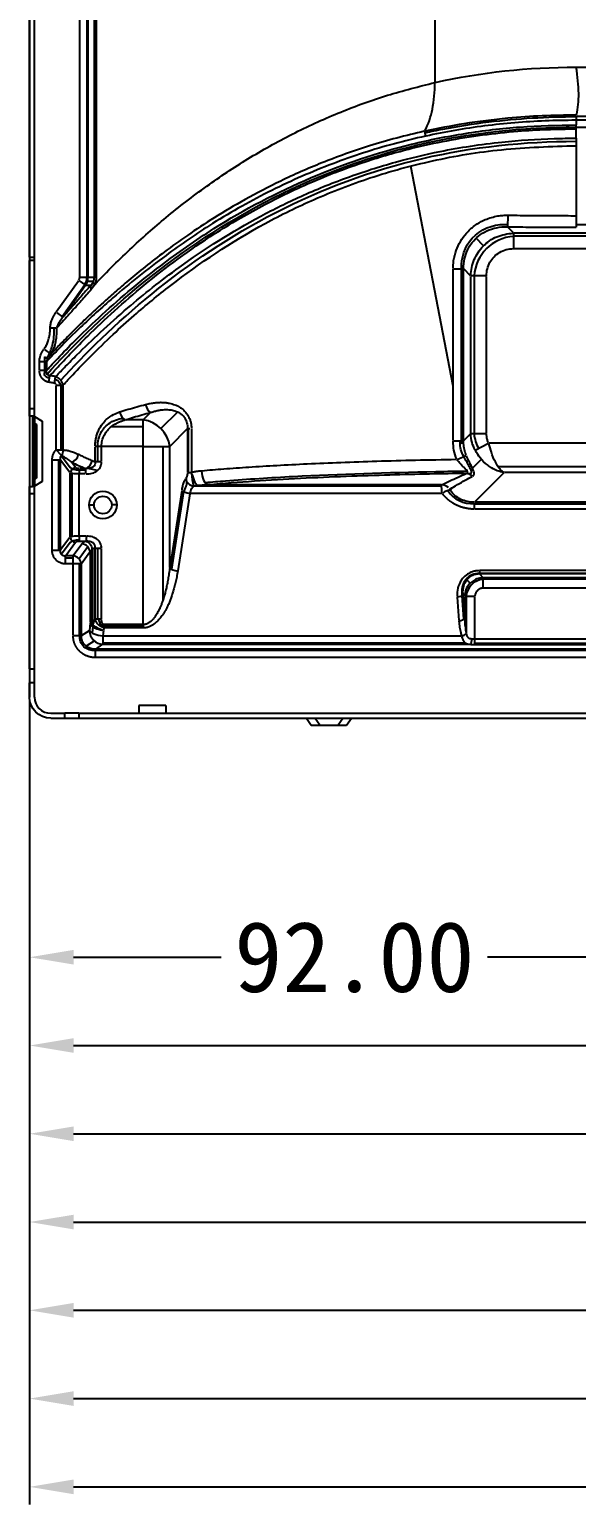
# Model space of a CAD drawing. Header units: millimetres. Extents: x 10037 to 11393, y -913 to 246.
# Drawn here: x 10168 to 10245.5, y -756.8 to -548 of the extents above; entities that cross this region are included whole.
import ezdxf

# ---------------------------------------------------------------- set-up
doc = ezdxf.new("R2010")
doc.units = ezdxf.units.MM
doc.header["$LTSCALE"] = 46.255
doc.layers.get('0').update_dxf_attribs({"linetype": 'CONTINUOUS'})
doc.layers.add('1', color=7, linetype='CONTINUOUS', true_color=0xffffff)
doc.styles.get("Standard").update_dxf_attribs({"font": 'simfang.ttf'})

msp = doc.modelspace()

# ---------------------------------------------------------------- linework, layer by layer
at = {"color": 2}
msp.add_line((10168.02, 52.6), (10168.02, -642.5), dxfattribs=at)
at = {"color": 7}
for p, q in [((10168.02, -643), (10168.02, -756.84)), ((10168.02, -643), (10168.02, -744.34)), ((10168.02, -643), (10168.02, -731.84)), ((10168.02, -643), (10168.02, -719.34)), ((10168.02, -643), (10168.02, -706.84)), ((10168.02, -643), (10168.02, -694.34)), ((10168.02, -643), (10168.02, -681.84)), ((10174.27, -679.34), (10195.17, -679.34)), ((10253.76, -679.34), (10232.87, -679.34)), ((10174.27, -691.84), (10264.57, -691.84)), ((10174.27, -704.34), (10367.96, -704.34)), ((10174.27, -716.84), (10460.69, -716.84)), ((10174.27, -729.34), (10536.1, -729.34)), ((10174.27, -741.84), (10639.01, -741.84)), ((10174.27, -754.34), (10708.37, -754.34))]:
    msp.add_line(p, q, dxfattribs=at)
for points in [[(10174.27, -678.3), (10174.27, -680.38), (10168.02, -679.34)], [(10174.27, -690.8), (10174.27, -692.88), (10168.02, -691.84)], [(10174.27, -703.3), (10174.27, -705.38), (10168.02, -704.34)], [(10174.27, -715.8), (10174.27, -717.88), (10168.02, -716.84)], [(10174.27, -728.3), (10174.27, -730.38), (10168.02, -729.34)], [(10174.27, -740.8), (10174.27, -742.88), (10168.02, -741.84)], [(10174.27, -753.3), (10174.27, -755.38), (10168.02, -754.34)]]:
    msp.add_solid(points, dxfattribs=at)
at = {"layer": '1', "color": 7, "linetype": 'Continuous'}
for p, q in [((10175.13, -583.04), (10175.13, 41.93)), ((10176.13, 41.93), (10176.13, -583.04)), ((10176.31, -583.04), (10176.31, 41.93)), ((10177.17, 40.7), (10177.17, -583.04)), ((10177.23, 40.7), (10177.23, -583.04)), ((10168.02, -580.2), (10168.02, -533.7)), ((10168.72, -580.2), (10168.72, -533.7)), ((10245.42, -553.3), (10618.42, -553.3)), ((10245.42, -562.04), (10245.42, -561.47)), ((10245.42, -561.8), (10625.42, -561.8)), ((10625.18, -560.3), (10245.45, -560.3)), ((10245.42, -563.36), (10245.42, -562.09)), ((10245.42, -563.36), (10245.42, -564.42)), ((10245.42, -564.42), (10245.42, -574.33)), ((10228, -598.49), (10222.01, -567.3)), ((10245.42, -574.33), (10245.42, -575.97)), ((10236.55, -576.75), (10235.75, -575.94)), ((10303.73, -575.63), (10245.42, -575.63)), ((10232.31, -578.6), (10231.25, -577.53)), ((10236.58, -579), (10236.58, -576.78)), ((10302.48, -577.24), (10236.58, -577.24)), ((10236.63, -576.78), (10302.53, -576.78)), ((10168.02, -580.2), (10168.72, -580.2)), ((10168.02, -580.2), (10168.02, -580.7)), ((10168.72, -580.7), (10168.72, -580.2)), ((10236.63, -579), (10302.33, -579)), ((10168.02, -601.7), (10168.02, -580.7)), ((10168.67, -580.7), (10168.07, -580.7)), ((10168.72, -601.7), (10168.72, -580.7)), ((10228, -606.17), (10228, -581.9)), ((10228.06, -581.85), (10229.48, -581.85)), ((10229.17, -606.65), (10229.17, -581.85)), ((10229.48, -606.17), (10229.48, -581.9)), ((10230.46, -582.83), (10229.51, -581.88)), ((10171.81, -587.96), (10174.95, -583.54)), ((10172.63, -588.6), (10175.83, -584.1)), ((10172.78, -588.64), (10175.92, -584.23)), ((10174.98, -583.5), (10175.95, -584.19)), ((10175.13, -583.04), (10176.31, -583.04)), ((10175.95, -584.19), (10176.64, -584.19)), ((10177.03, -583.67), (10176.21, -583.67)), ((10176.36, -583.04), (10177.12, -583.04)), ((10177.17, -583.04), (10177.47, -583.04)), ((10232.72, -582.87), (10230.5, -582.87)), ((10230.5, -605.15), (10230.5, -582.92)), ((10230.96, -582.87), (10230.96, -605.2)), ((10232.72, -605.15), (10232.72, -582.92)), ((10171.84, -588.04), (10172.75, -588.68)), ((10171, -590.2), (10171.78, -590.22)), ((10169.43, -596.17), (10169.43, -595.02)), ((10169.48, -594.97), (10170.43, -594.97)), ((10170.12, -593.28), (10171.02, -593.96)), ((10170.12, -594.33), (10170.45, -594.52)), ((10170.12, -594.33), (10170.12, -596.58)), ((10169.48, -596.22), (10170.43, -596.22)), ((10170.77, -597.92), (10170.92, -597.07)), ((10171.58, -598.01), (10171.72, -597.22)), ((10171.78, -598.31), (10172.79, -598.31)), ((10171.78, -607.51), (10171.78, -598.36)), ((10172.44, -598.36), (10172.44, -607.51)), ((10172.79, -607.51), (10172.79, -598.36)), ((10168.72, -601.7), (10168.02, -601.7)), ((10168.02, -602.7), (10168.02, -601.7)), ((10168.42, -602.7), (10168.02, -602.7)), ((10168.02, -602.7), (10168.02, -612.7)), ((10168.72, -602.7), (10168.42, -602.7)), ((10168.42, -602.7), (10168.42, -612.7)), ((10168.72, -602.7), (10168.72, -601.7)), ((10168.72, -602.7), (10168.72, -612.7)), ((10168.72, -602.78), (10169.82, -603.42)), ((10169.82, -603.42), (10169.82, -611.99)), ((10184.12, -603.24), (10181.66, -603.24)), ((10185.14, -602.22), (10184.12, -603.24)), ((10184.12, -607), (10184.12, -603.24)), ((10189, -602.12), (10186.63, -604.49)), ((10168.72, -603.71), (10169.02, -603.88)), ((10168.72, -604.14), (10168.97, -604.29)), ((10169.02, -603.88), (10169.02, -611.52)), ((10179.6, -604.2), (10184.12, -604.2)), ((10190.35, -604.53), (10187.88, -607)), ((10190.39, -604.54), (10190.39, -610.64)), ((10190.42, -604.49), (10190.71, -604.49)), ((10190.54, -610.64), (10190.54, -604.49)), ((10190.94, -604.54), (10190.94, -610.64)), ((10230.46, -605.24), (10229.51, -606.19)), ((10232.72, -605.2), (10230.5, -605.2)), ((10171.78, -607.51), (10172.79, -607.51)), ((10172.56, -608.27), (10171.78, -607.51)), ((10178.21, -607), (10177.32, -607)), ((10177.32, -609.16), (10177.32, -607.05)), ((10177.68, -609.21), (10177.68, -607.05)), ((10178.21, -609.16), (10178.21, -607.05)), ((10184.12, -607), (10178.26, -607)), ((10184.12, -632.24), (10184.12, -607)), ((10184.12, -607), (10187.88, -607)), ((10186.92, -607), (10186.92, -628.69)), ((10187.88, -624.13), (10187.88, -607)), ((10228.06, -606.22), (10229.48, -606.22)), ((10228.96, -606.34), (10229.17, -606.65)), ((10232.99, -606.59), (10231.13, -607.56)), ((10302.33, -606.56), (10233.1, -606.56)), ((10171.23, -608.89), (10172.39, -608.89)), ((10171.23, -621.66), (10171.23, -608.94)), ((10172.16, -621.71), (10172.16, -608.89)), ((10172.39, -621.66), (10172.39, -608.94)), ((10173.74, -610.72), (10172.42, -608.93)), ((10172.56, -608.35), (10173.78, -610)), ((10174.52, -609.97), (10174.01, -609.29)), ((10232, -608.82), (10230.73, -610.09)), ((10234.37, -609.86), (10302.67, -609.86)), ((10168.97, -611.12), (10168.72, -611.26)), ((10168.72, -611.7), (10169.02, -611.52)), ((10169.82, -611.99), (10168.72, -612.62)), ((10173.77, -619.79), (10173.77, -610.81)), ((10174.03, -610.83), (10174.03, -619.77)), ((10175.03, -610.21), (10175.03, -610.9)), ((10175.03, -610.34), (10175.97, -610.34)), ((10175.03, -619.65), (10175.03, -610.95)), ((10175.92, -610.9), (10175.08, -610.9)), ((10177.65, -610.41), (10176.28, -610.15)), ((10190.29, -612.51), (10190.24, -611.38)), ((10190.39, -610.69), (10190.94, -610.69)), ((10235.19, -610.75), (10231.07, -614.87)), ((10302.93, -610.72), (10235.27, -610.72)), ((10168.02, -612.7), (10168.42, -612.7)), ((10168.02, -613.7), (10168.02, -612.7)), ((10168.72, -613.7), (10168.02, -613.7)), ((10168.02, -638.5), (10168.02, -613.7)), ((10168.72, -612.7), (10168.42, -612.7)), ((10168.72, -613.7), (10168.72, -612.7)), ((10168.72, -638.5), (10168.72, -613.7)), ((10189.57, -613.23), (10187.88, -624.18)), ((10188.17, -624.41), (10189.87, -613.4)), ((10190.7, -613.7), (10189.01, -624.6)), ((10226.4, -613.65), (10190.75, -613.65)), ((10226.38, -612.65), (10191.25, -612.65)), ((10226.34, -612.46), (10193.32, -612.46)), ((10228.1, -612.72), (10227.6, -613.22)), ((10176.47, -615.3), (10177.17, -615.3)), ((10180.37, -615.3), (10179.67, -615.3)), ((10231.03, -615.84), (10231.03, -615.01)), ((10231.03, -615.12), (10301.19, -615.12)), ((10301.14, -614.91), (10231.08, -614.91)), ((10301.14, -615.89), (10231.08, -615.89)), ((10173.74, -619.88), (10172.42, -621.67)), ((10175.03, -619.7), (10175.03, -620.45)), ((10176.02, -619.7), (10175.08, -619.7)), ((10171.23, -621.71), (10172.39, -621.71)), ((10173.78, -620.6), (10172.56, -622.25)), ((10174.52, -620.63), (10173.15, -622.48)), ((10175.42, -620.87), (10174.2, -622.52)), ((10176.28, -621.24), (10175.03, -622.93)), ((10176.58, -621.99), (10175.36, -623.65)), ((10176.61, -622), (10176.61, -631.94)), ((10176.69, -631.94), (10176.69, -621.79)), ((10176.92, -621.61), (10176.92, -631.94)), ((10177.32, -631.4), (10177.32, -621.45)), ((10177.68, -631.4), (10177.68, -621.4)), ((10178.21, -631.4), (10178.21, -621.45)), ((10173.12, -623.59), (10173.12, -622.52)), ((10174.2, -622.81), (10173.12, -622.81)), ((10174.2, -622.52), (10173.17, -622.52)), ((10174.2, -623.65), (10173.17, -623.65)), ((10174.2, -623.65), (10174.2, -622.52)), ((10174.2, -633.75), (10174.2, -623.65)), ((10175.36, -623.65), (10174.2, -623.65)), ((10175.12, -633.8), (10175.12, -623.65)), ((10175.36, -633.75), (10175.36, -623.65)), ((10229.93, -625.91), (10230.4, -626.39)), ((10231.74, -624.64), (10231.74, -625.01)), ((10303.28, -624.99), (10231.74, -624.99)), ((10232.27, -625.6), (10231.77, -625.1)), ((10302.1, -624.59), (10231.79, -624.59)), ((10303.26, -625.06), (10231.79, -625.06)), ((11328.57, -625.6), (10232.27, -625.6)), ((10232.27, -627.07), (10232.27, -625.6)), ((11328.57, -625.81), (10232.27, -625.81)), ((10228.58, -628.36), (10228.82, -631.64)), ((10229.24, -628.13), (10229.49, -631.46)), ((10229.36, -628), (10229.61, -631.38)), ((10229.58, -628.22), (10229.39, -628.04)), ((10231.02, -628.25), (10229.61, -628.25)), ((10229.61, -631.33), (10229.61, -628.3)), ((10229.83, -628.25), (10229.83, -633.39)), ((10231.09, -634.26), (10231.09, -628.3)), ((11328.57, -627.07), (10232.27, -627.07)), ((10176.6, -632.04), (10176.49, -633.06)), ((10176.61, -631.99), (10176.92, -631.99)), ((10176.98, -632.57), (10176.89, -633.41)), ((10178.21, -631.45), (10177.32, -631.45)), ((10178.63, -632.24), (10178.63, -632.71)), ((10184.07, -632.49), (10178.63, -632.49)), ((10184.12, -632.24), (10178.68, -632.24)), ((10184.07, -632.71), (10178.68, -632.71)), ((10184.12, -632.24), (10184.12, -632.71)), ((10174.26, -633.8), (10175.36, -633.8)), ((10175.4, -633.78), (10176.49, -633.06)), ((10177.2, -634.53), (10176.04, -635.3)), ((10178.5, -633.09), (10178.42, -633.84)), ((10178.42, -633.84), (10229.15, -633.84)), ((10178.42, -633.84), (10178.42, -635.03)), ((10178.42, -634.84), (10229.75, -634.84)), ((10231.09, -634.26), (11329.75, -634.26)), ((10231.09, -634.97), (10231.09, -634.26)), ((11329.75, -634.93), (10231.09, -634.93)), ((11383.48, -635.73), (10177.36, -635.73)), ((10177.36, -636.84), (10177.36, -635.73)), ((11383.48, -635.9), (10177.36, -635.9)), ((11383.48, -636.91), (10177.36, -636.91)), ((10177.4, -635.7), (10178.42, -635.03)), ((10178.42, -635.03), (10230.4, -635.03)), ((10231.09, -635.05), (11329.75, -635.05)), ((10168.02, -638.5), (10168.02, -640.5)), ((10168.07, -638.5), (10168.67, -638.5)), ((10168.72, -640.5), (10168.72, -638.5)), ((10168.72, -640.5), (10168.02, -640.5)), ((10168.02, -642.5), (10168.02, -640.5)), ((10168.72, -642.5), (10168.72, -640.5)), ((10171.02, -644.8), (10173.02, -644.8)), ((10173.02, -645.5), (10173.02, -644.8)), ((10175.02, -644.8), (10173.02, -644.8)), ((10175.02, -644.8), (11385.82, -644.8)), ((10175.02, -644.85), (10175.02, -645.45)), ((10183.49, -643.7), (10183.49, -644.8)), ((10187.34, -643.7), (10183.49, -643.7)), ((10187.34, -643.7), (10187.34, -644.8)), ((10171.02, -645.5), (10173.02, -645.5)), ((10173.02, -645.5), (10175.02, -645.5)), ((10175.02, -645.5), (11385.82, -645.5)), ((10207.22, -645.5), (10207.92, -646.5)), ((10207.92, -646.5), (10209.15, -646.5)), ((10209.12, -646.46), (10208.48, -645.54)), ((10209.15, -646.5), (10211.69, -646.5)), ((10211.69, -646.5), (10212.92, -646.5)), ((10212.36, -645.54), (10211.72, -646.46)), ((10212.92, -646.5), (10213.62, -645.5))]:
    msp.add_line(p, q, dxfattribs=at)
at = {"layer": '1', "color": 7, "linetype": 'Continuous', "extrusion": (0, 0, -1)}
for centre, radius, start, end in [((-10178.42, -615.3), 1.95, 0, 180), ((-10178.42, -615.3), 1.25, 0, 180), ((-10178.42, -615.3), 1.95, 180, 0), ((-10178.42, -615.3), 1.25, 180, 0), ((-10171.02, -642.5), 3, 270, 0)]:
    msp.add_arc(centre, radius, start, end, dxfattribs=at)
at = {"layer": '1', "color": 7, "linetype": 'Continuous'}
msp.add_arc((10171.02, -642.5), 2.3, 180, 270, dxfattribs=at)
for centre, major_axis, ratio, start_param, end_param in [((10224.17, -563.07), (0.171, -0.782), 0.115308, 3.590381, 4.687184), ((10235.71, -574.27), (0.02, 1.7), 0.047233, 3.403688, 4.674466), ((10237.48, -583.76), (-4.76, 4.76), 0.935113, 5.601722, 6.964649), ((10177.49, -584.76), (0.76, -0.65), 0.529483, 3.310072, 4.133684), ((10177.94, -584.06), (0.916, -0.402), 0.353667, 3.31716, 4.033713), ((10185.17, -601.06), (-0.31, 1.16), 0.57951, 1.416751, 2.708506), ((10181.61, -602.12), (-0.37, 1.14), 0.650409, 1.360617, 2.600904), ((10184.12, -607), (2.83, -2.83), 0.889126, 0.844021, 2.297571), ((10236.44, -604.38), (-4.01, -4.01), 0.935113, 5.615074, 6.027356), ((10171.78, -607.51), (0.02, -1.2), 0.846546, 0.870723, 1.559665), ((10173.98, -608.12), (0.52, 1.08), 0.768198, 3.705188, 5.011186), ((10175.97, -609.02), (0.47, 1.11), 0.72975, 3.665344, 5.010854), ((10174.55, -610.76), (-0.644, -0.474), 0.911251, 4.21645, 5.603656), ((10175.03, -609.87), (1.3, 0), 0.36397, 3.431312, 4.712389), ((10191.26, -611.56), (0.966, -0.713), 0.852563, 3.85502, 5.273935), ((10193.27, -610.49), (0.18, -1.99), 0.453896, 4.671478, 6.087051), ((10229.84, -612.5), (-0.69, 1.55), 0.917452, 5.20719, 5.81186), ((10190.7, -613.18), (1.19, -0.18), 0.386839, 3.618324, 4.772083), ((10190.5, -614.43), (0, 2), 0.36397, 0.321081, 1.006406), ((10226.39, -614.13), (-0.76, 1.52), 0.929933, 5.164269, 5.766317), ((10226.45, -614.31), (-1.35, -1.03), 0.320037, 3.629722, 4.444694), ((10231.89, -608.93), (3.32, 5.59), 0.801729, 2.7897, 3.625591), ((10174.55, -619.84), (0.644, -0.474), 0.911251, 3.821122, 5.303281), ((10175.03, -620.74), (1.3, 0), 0.36397, 1.570796, 2.851874), ((10175.45, -621.95), (0.966, -0.711), 0.911251, 0.679529, 2.161688), ((10174.2, -623.65), (0.966, -0.711), 0.911251, 0.679529, 2.161688), ((10189, -624.18), (1.19, -0.18), 0.386839, 3.521566, 4.772083), ((10231.97, -627.95), (-1.45, 2.68), 0.876036, 5.8131, 7.469241), ((10232.57, -628.56), (1.97, -1.97), 0.970288, 2.45121, 3.831975), ((10228.57, -628), (0.798, 0.06), 0.389807, 4.683222, 6.093485), ((10178.12, -632.29), (0.88, 1.21), 0.681146, 2.030276, 2.208051), ((10228.82, -631.38), (0.798, 0.06), 0.389807, 4.683212, 6.093494), ((10178.42, -633.06), (1.99, -0.23), 0.388607, 3.426321, 4.75656), ((10178.42, -633.06), (1.1, -1.67), 0.952213, 4.152629, 5.678467), ((10229.2, -633.53), (0.767, 0.226), 0.37709, 4.665497, 5.548276), ((10230.45, -634.24), (0.041, 0.799), 0.279165, 3.557095, 4.726717)]:
    msp.add_ellipse(centre, major_axis=major_axis, ratio=ratio, start_param=start_param, end_param=end_param, dxfattribs=at)
at = {"layer": '1', "color": 7, "linetype": 'Continuous', "extrusion": (0, 0, -1)}
for centre, major_axis, ratio, start_param, end_param in [((10174.1, -583.04), (2.03, 0), 0.984808, 0, 0.558503), ((10177.19, -633.87), (-1.75, -1.15), 0.952213, 5.18867, 6.920189)]:
    msp.add_ellipse(centre, major_axis=major_axis, ratio=ratio, start_param=start_param, end_param=end_param, dxfattribs=at)
at = {"layer": '1', "color": 5, "linetype": 'Continuous'}
msp.add_open_spline([(10177.47, 40.7), (10177.47, -583.04)], degree=1, dxfattribs=at)
at = {"layer": '1', "color": 7, "linetype": 'Continuous'}
for points, degree in [([(10225.42, -432.94), (10225.42, -555.48)], 1), ([(10225.47, -555.47), (10231.98, -554), (10238.6, -553.3), (10245.42, -553.3)], 3), ([(10625.18, -560.83), (10620.31, -560.83), (10611.01, -560.83), (10598.43, -560.83), (10587, -560.83), (10576.58, -560.83), (10567.02, -560.83), (10558.13, -560.83), (10549.84, -560.83), (10542.25, -560.83), (10535.42, -560.83), (10529.28, -560.83), (10523.72, -560.83), (10518.63, -560.83), (10513.96, -560.83), (10509.69, -560.83), (10505.78, -560.83), (10502.26, -560.83), (10498.94, -560.83), (10496.21, -560.83), (10491.71, -560.83), (10485.89, -560.83), (10480.42, -560.83), (10474.86, -560.83), (10469.32, -560.82), (10463.78, -560.82), (10458.24, -560.82), (10452.69, -560.82), (10447.15, -560.82), (10441.61, -560.82), (10436.07, -560.82), (10430.53, -560.82), (10424.99, -560.82), (10419.45, -560.82), (10413.9, -560.82), (10408.36, -560.82), (10402.82, -560.82), (10397.28, -560.82), (10391.74, -560.82), (10386.2, -560.82), (10380.65, -560.82), (10375.11, -560.82), (10369.57, -560.82), (10364.03, -560.82), (10358.49, -560.82), (10352.95, -560.82), (10347.4, -560.82), (10341.86, -560.82), (10336.32, -560.82), (10330.78, -560.82), (10325.24, -560.82), (10319.7, -560.82), (10314.16, -560.82), (10308.61, -560.82), (10303.07, -560.82), (10297.53, -560.82), (10291.99, -560.82), (10286.45, -560.82), (10280.9, -560.82), (10275.37, -560.82), (10269.81, -560.82), (10264.32, -560.82), (10258.6, -560.82), (10253.72, -560.82), (10248.38, -560.82), (10245.42, -560.82)], 3), ([(10245.42, -560.87), (10245.42, -561.47)], 1), ([(10235.79, -574.27), (10236.94, -574.28), (10239.18, -574.3), (10242.39, -574.32), (10244.43, -574.33), (10245.42, -574.33)], 3), ([(10232.72, -582.87), (10232.72, -582.51), (10232.81, -581.82), (10233.18, -580.91), (10233.77, -580.12), (10234.54, -579.51), (10235.5, -579.1), (10236.21, -579), (10236.58, -579)], 3), ([(10176.79, -584.74), (10176.52, -585.04), (10176.02, -585.62), (10175.33, -586.4), (10174.7, -587.11), (10174.12, -587.76), (10173.59, -588.34), (10173.11, -588.88), (10172.67, -589.37), (10172.27, -589.81), (10172.02, -590.09), (10171.9, -590.22)], 3), ([(10176.69, -584.29), (10176.81, -584.17), (10176.92, -584.03), (10177.02, -583.86)], 3), ([(10170.96, -590.2), (10170.96, -590.12), (10170.97, -589.94), (10171.01, -589.67), (10171.09, -589.37), (10171.2, -589.05), (10171.35, -588.71), (10171.54, -588.36), (10171.7, -588.12), (10171.78, -588)], 3), ([(10169.43, -594.97), (10169.43, -594.87), (10169.44, -594.66), (10169.51, -594.33), (10169.63, -593.98), (10169.81, -593.61), (10169.97, -593.36), (10170.07, -593.24)], 3), ([(10170.46, -594.97), (10170.47, -594.92), (10170.51, -594.8), (10170.58, -594.62), (10170.69, -594.41), (10170.83, -594.19), (10170.95, -594.04), (10171.02, -593.96)], 3), ([(10170.46, -596.17), (10170.46, -595.79), (10170.46, -595.4), (10170.46, -595.02)], 3), ([(10169.57, -596.97), (10169.44, -596.65), (10169.43, -596.27)], 2), ([(10169.93, -597.5), (10169.7, -597.28), (10169.57, -596.97)], 2), ([(10170.37, -597.8), (10170.13, -597.69), (10169.93, -597.5)], 2), ([(10170.72, -597.91), (10170.54, -597.87), (10170.37, -597.8)], 2), ([(10171.58, -598.06), (10171.49, -598.04), (10171.31, -598.01), (10171.04, -597.96), (10170.86, -597.93), (10170.77, -597.92)], 3), ([(10180.81, -602.12), (10181.19, -601.99), (10181.97, -601.75), (10183.19, -601.4), (10184.03, -601.17), (10184.46, -601.06)], 3), ([(10184.46, -601.06), (10184.69, -601), (10185.13, -600.9), (10185.75, -600.81), (10186.33, -600.76), (10186.87, -600.76), (10187.37, -600.8), (10187.82, -600.88), (10188.24, -600.98), (10188.62, -601.11), (10188.97, -601.26), (10189.27, -601.43), (10189.53, -601.61), (10189.77, -601.79), (10189.98, -601.99), (10190.17, -602.2), (10190.35, -602.44), (10190.52, -602.72), (10190.68, -603.05), (10190.82, -603.46), (10190.92, -603.94), (10190.94, -604.3), (10190.94, -604.49)], 3), ([(10171.23, -608.89), (10171.23, -608.82), (10171.24, -608.69), (10171.27, -608.51), (10171.31, -608.32), (10171.37, -608.14), (10171.46, -607.94), (10171.58, -607.73), (10171.7, -607.58), (10171.78, -607.51)], 3), ([(10172.79, -607.51), (10172.85, -607.51), (10172.97, -607.51), (10173.17, -607.53), (10173.4, -607.57), (10173.65, -607.63), (10173.93, -607.7), (10174.24, -607.81), (10174.58, -607.95), (10174.82, -608.06), (10174.94, -608.12)], 3), ([(10229.86, -608.26), (10229.8, -608.13), (10229.7, -607.86), (10229.59, -607.45), (10229.52, -607.04), (10229.48, -606.63), (10229.48, -606.36), (10229.48, -606.22)], 3), ([(10172.39, -608.89), (10172.39, -608.87), (10172.39, -608.83), (10172.39, -608.76), (10172.39, -608.71), (10172.4, -608.65), (10172.41, -608.59), (10172.42, -608.53), (10172.44, -608.47), (10172.47, -608.4), (10172.51, -608.34), (10172.54, -608.3), (10172.56, -608.27)], 3), ([(10172.56, -608.27), (10172.61, -608.3), (10172.7, -608.35), (10172.86, -608.44), (10173.03, -608.55), (10173.23, -608.68), (10173.46, -608.84), (10173.71, -609.03), (10173.89, -609.17), (10173.98, -609.25)], 3), ([(10174.03, -609.27), (10174.63, -609.56), (10175.27, -609.85), (10175.93, -610.13)], 3), ([(10174.94, -608.12), (10175.15, -608.22), (10175.57, -608.43), (10176.21, -608.73), (10176.66, -608.92), (10176.88, -609.02)], 3), ([(10176.88, -609.02), (10176.95, -609.05), (10177.09, -609.11), (10177.24, -609.17), (10177.32, -609.21)], 3), ([(10178.16, -609.21), (10177.86, -609.21), (10177.57, -609.21), (10177.37, -609.21)], 3), ([(10175.92, -610.15), (10175.64, -610.15), (10175.36, -610.15), (10175.08, -610.15)], 3), ([(10175.97, -610.2), (10175.97, -610.33), (10175.97, -610.59), (10175.97, -610.85)], 3), ([(10192.36, -610.49), (10192.19, -610.51), (10191.85, -610.54), (10191.38, -610.61), (10191.09, -610.66), (10190.94, -610.69)], 3), ([(10226.39, -612.46), (10226.78, -612.27), (10227.54, -611.89), (10228.69, -611.35), (10229.46, -611), (10229.84, -610.83)], 3), ([(10227.55, -613.05), (10227.91, -612.83), (10228.63, -612.41), (10229.7, -611.79), (10230.41, -611.4), (10230.76, -611.21)], 3), ([(10193.27, -612.46), (10193.02, -612.47), (10192.52, -612.5), (10191.85, -612.56), (10191.45, -612.61), (10191.26, -612.64)], 3), ([(10227.58, -613.2), (10227.57, -613.18), (10227.56, -613.16), (10227.54, -613.13), (10227.53, -613.11), (10227.53, -613.09), (10227.53, -613.08), (10227.53, -613.06), (10227.54, -613.05), (10227.55, -613.05), (10227.55, -613.05)], 3), ([(10173.12, -623.65), (10173.05, -623.65), (10172.9, -623.64), (10172.7, -623.61), (10172.5, -623.55), (10172.3, -623.47), (10172.08, -623.35), (10171.86, -623.18), (10171.63, -622.94), (10171.43, -622.62), (10171.28, -622.21), (10171.23, -621.89), (10171.23, -621.71)], 3), ([(10173.12, -622.52), (10173.1, -622.53), (10173.05, -622.53), (10172.98, -622.53), (10172.92, -622.52), (10172.85, -622.51), (10172.79, -622.48), (10172.72, -622.45), (10172.65, -622.41), (10172.58, -622.35), (10172.51, -622.27), (10172.45, -622.17), (10172.41, -622.04), (10172.39, -621.89), (10172.39, -621.77), (10172.39, -621.71)], 3), ([(10174.98, -620.46), (10174.86, -620.46), (10174.76, -620.48)], 2), ([(10176.03, -620.45), (10175.03, -620.45)], 1), ([(10177.32, -621.4), (10177.25, -621.42), (10177.12, -621.48), (10176.99, -621.54), (10176.92, -621.56)], 3), ([(10187.88, -624.18), (10187.84, -624.48), (10187.77, -625.04), (10187.64, -625.82), (10187.5, -626.53), (10187.36, -627.19), (10187.21, -627.78), (10187.05, -628.32), (10186.89, -628.82), (10186.73, -629.27), (10186.57, -629.68), (10186.41, -630.05), (10186.24, -630.38), (10186.07, -630.68), (10185.91, -630.95), (10185.75, -631.19), (10185.58, -631.39), (10185.43, -631.57), (10185.27, -631.72), (10185.12, -631.85), (10184.98, -631.96), (10184.83, -632.05), (10184.67, -632.13), (10184.51, -632.19), (10184.33, -632.23), (10184.19, -632.24), (10184.12, -632.24)], 3), ([(10189, -624.65), (10188.96, -624.95), (10188.86, -625.51), (10188.7, -626.29), (10188.52, -627), (10188.33, -627.65), (10188.14, -628.25), (10187.93, -628.79), (10187.73, -629.29), (10187.52, -629.74), (10187.31, -630.15), (10187.09, -630.52), (10186.88, -630.85), (10186.66, -631.15), (10186.45, -631.42), (10186.23, -631.66), (10186.02, -631.86), (10185.82, -632.04), (10185.62, -632.19), (10185.42, -632.32), (10185.23, -632.43), (10185.04, -632.52), (10184.84, -632.6), (10184.63, -632.66), (10184.39, -632.7), (10184.21, -632.71), (10184.12, -632.71)], 3), ([(10176.92, -631.99), (10176.92, -632.04), (10176.92, -632.13), (10176.94, -632.23), (10176.97, -632.28), (10176.99, -632.29)], 3), ([(10176.99, -632.29), (10177.04, -632.15), (10177.15, -631.87), (10177.26, -631.59), (10177.32, -631.45)], 3), ([(10228.82, -631.69), (10228.84, -631.85), (10228.87, -632.16), (10228.92, -632.59), (10228.99, -632.98), (10229.08, -633.39), (10229.15, -633.69), (10229.2, -633.84)], 3), ([(10229.86, -633.53), (10229.87, -633.58), (10229.89, -633.66), (10229.92, -633.78), (10229.97, -633.87), (10230.02, -633.95), (10230.07, -634.02), (10230.13, -634.07), (10230.2, -634.12), (10230.29, -634.17), (10230.39, -634.2), (10230.52, -634.23), (10230.62, -634.24), (10230.67, -634.24)], 3), ([(10230.67, -634.24), (10230.72, -634.25), (10230.81, -634.25), (10230.95, -634.26), (10231.04, -634.26), (10231.09, -634.26)], 3), ([(10230.45, -635.03), (10230.52, -635.04), (10230.66, -635.04), (10230.87, -635.05), (10231.02, -635.05), (10231.09, -635.05)], 3)]:
    msp.add_open_spline(points, degree=degree, dxfattribs=at)
for points, degree, knots in [([(10245.48, -560.04), (10245.71, -559.1), (10245.88, -556.99), (10245.63, -554.63), (10245.42, -553.3)], 3, [0, 0, 0, 0, 0.47799, 1, 1, 1, 1]), ([(10177.25, -584.06), (10178.13, -583.15), (10179.83, -581.4), (10182.47, -578.87), (10185.07, -576.52), (10188.64, -573.5), (10193.28, -569.94), (10199.28, -565.98), (10205.51, -562.53), (10212.01, -559.59), (10218.63, -557.18), (10223.17, -556.04), (10225.42, -555.48)], 3, [0, 0, 0, 0, 0.074378, 0.144187, 0.209705, 0.271161, 0.401935, 0.523921, 0.647258, 0.766947, 0.884172, 1, 1, 1, 1]), ([(10224, -562.33), (10224.5, -561.36), (10225.21, -559.2), (10225.42, -556.81), (10225.42, -555.48)], 3, [0, 0, 0, 0, 0.476559, 1, 1, 1, 1]), ([(10170.47, -596.21), (10170.98, -595.66), (10172.21, -594.32), (10174.6, -591.84), (10179.14, -587.45), (10185.64, -581.97), (10195.56, -574.95), (10207.37, -568.72), (10219.66, -564.58), (10229.71, -562.59), (10237.5, -561.64), (10242.77, -561.53), (10245.42, -561.47)], 3, [0, 0, 0, 0, 0.035928, 0.086904, 0.151863, 0.296565, 0.405264, 0.58115, 0.74564, 0.82954, 0.91417, 1, 1, 1, 1]), ([(10170.5, -596.77), (10173.87, -593.06), (10178.16, -588.73), (10188.51, -580.2), (10194.56, -575.99), (10207.94, -568.96), (10215.21, -566.16), (10230.19, -562.61), (10237.8, -561.8), (10245.42, -561.8)], 3, [0, 0, 0, 0, 0.243941, 0.243941, 0.498991, 0.498991, 0.75404, 0.75404, 1, 1, 1, 1]), ([(10245.43, -560.09), (10243.83, -560.11), (10240.59, -560.15), (10235.28, -560.54), (10229.72, -561.21), (10225.85, -561.99), (10224.02, -562.36)], 3, [0, 0, 0, 0, 0.222197, 0.449044, 0.739586, 1, 1, 1, 1]), ([(10224.04, -562.58), (10224.87, -562.4), (10225.7, -562.23), (10228.69, -561.66), (10230.86, -561.32), (10237.16, -560.55), (10241.3, -560.32), (10245.45, -560.3)], 3, [0, 0, 0, 0, 0.118417, 0.118417, 0.424786, 0.424786, 1, 1, 1, 1]), ([(10245.37, -560.82), (10243.93, -560.83), (10241.04, -560.87), (10236.73, -561.15), (10232.45, -561.6), (10228.24, -562.22), (10225.49, -562.78), (10224.12, -563.06)], 3, [0, 0, 0, 0, 0.201475, 0.403582, 0.604214, 0.80368, 1, 1, 1, 1]), ([(10245.47, -560.13), (10245.46, -560.2), (10245.44, -560.36), (10245.43, -560.63), (10245.42, -560.77)], 3, [0, 0, 0, 0, 0.488571, 1, 1, 1, 1]), ([(10224.07, -563.07), (10222.6, -563.41), (10219.64, -564.1), (10215.26, -565.42), (10210.9, -566.96), (10206.57, -568.73), (10202.28, -570.73), (10198.04, -572.97), (10192.95, -575.99), (10186.66, -580.33), (10180.41, -585.37), (10175.54, -589.81), (10172.51, -592.81), (10171.04, -594.36), (10170.46, -594.97)], 3, [0, 0, 0, 0, 0.064336, 0.129655, 0.196101, 0.263829, 0.333013, 0.403839, 0.476508, 0.599747, 0.756478, 0.865216, 0.946965, 1, 1, 1, 1]), ([(10170.95, -596.96), (10171.37, -596.49), (10172.32, -595.44), (10174.07, -593.58), (10177.77, -589.83), (10184.17, -583.97), (10192.69, -577.7), (10199.78, -573.51), (10204.54, -571.1), (10209.37, -568.91), (10215.22, -566.7), (10223.17, -564.41), (10230.44, -563.04), (10236.87, -562.36), (10241.29, -562.09), (10244.04, -562.05), (10245.42, -562.04)], 3, [0, 0, 0, 0, 0.030036, 0.068427, 0.114839, 0.255062, 0.40348, 0.491724, 0.538034, 0.584045, 0.66962, 0.744993, 0.855975, 0.910472, 0.955235, 1, 1, 1, 1]), ([(10223.92, -562.38), (10221.3, -562.96), (10216.38, -564.28), (10209.59, -566.7), (10203.73, -569.29), (10198.65, -571.93), (10194.26, -574.53), (10190.47, -577.03), (10187.23, -579.36), (10184.47, -581.49), (10182.14, -583.4), (10180.17, -585.1), (10178.48, -586.6), (10177.04, -587.93), (10175.81, -589.11), (10174.74, -590.15), (10173.82, -591.07), (10173.01, -591.88), (10172.31, -592.6), (10171.7, -593.24), (10171.28, -593.68), (10171.06, -593.91), (10171.02, -593.96)], 3, [0, 0, 0, 0, 0.116299, 0.220666, 0.314871, 0.400284, 0.477915, 0.548397, 0.611755, 0.66801, 0.71772, 0.761751, 0.800861, 0.835671, 0.866725, 0.894486, 0.919353, 0.941676, 0.961761, 0.979853, 0.996171, 1, 1, 1, 1]), ([(10171.76, -597.09), (10172.21, -596.62), (10173.16, -595.63), (10175.21, -593.55), (10178.06, -590.79), (10182.75, -586.61), (10190.01, -580.84), (10198.4, -575.49), (10206.55, -571.45), (10211.84, -569.3), (10216.36, -567.76), (10220.76, -566.44), (10225.44, -565.33), (10230.49, -564.43), (10235.87, -563.75), (10240.88, -563.4), (10244.39, -563.37), (10245.42, -563.36)], 3, [0, 0, 0, 0, 0.031771, 0.066323, 0.132236, 0.201178, 0.31733, 0.479015, 0.551696, 0.630949, 0.67267, 0.712967, 0.785215, 0.833592, 0.883602, 0.965744, 1, 1, 1, 1]), ([(10172.44, -597.61), (10175.86, -593.9), (10180.23, -589.57), (10190.53, -581.2), (10196.42, -577.19), (10209.36, -570.55), (10216.39, -567.93), (10230.78, -564.58), (10238.07, -563.81), (10245.37, -563.8)], 3, [0, 0, 0, 0, 0.251211, 0.251211, 0.504004, 0.504004, 0.756797, 0.756797, 1, 1, 1, 1]), ([(10172.8, -598.3), (10173.24, -597.82), (10174.45, -596.52), (10176.76, -594.13), (10179.67, -591.29), (10183.4, -587.92), (10190.11, -582.39), (10198.67, -576.66), (10208.45, -571.84), (10216.37, -568.79), (10225.25, -566.37), (10235.05, -564.73), (10241.89, -564.53), (10245.42, -564.42)], 3, [0, 0, 0, 0, 0.03129, 0.086597, 0.148888, 0.202568, 0.287502, 0.480271, 0.569808, 0.666532, 0.770452, 0.881589, 1, 1, 1, 1]), ([(10228, -581.8), (10228, -581.56), (10228.02, -581.06), (10228.16, -580.09), (10228.51, -578.92), (10229.18, -577.64), (10230.13, -576.46), (10231.27, -575.52), (10232.7, -574.77), (10233.95, -574.41), (10235.04, -574.28), (10235.51, -574.27), (10235.73, -574.27)], 3, [0, 0, 0, 0, 0.059709, 0.123261, 0.243625, 0.362586, 0.482186, 0.620132, 0.728407, 0.882472, 0.943114, 1, 1, 1, 1]), ([(10229.18, -581.85), (10229.11, -580.28), (10229.65, -578.68), (10231.85, -576.27), (10233.59, -575.56), (10235.45, -575.57), (10235.6, -575.57), (10235.75, -575.58)], 3, [0, 0, 0, 0, 0.456574, 0.456574, 0.957342, 0.957342, 1, 1, 1, 1]), ([(10229.48, -581.8), (10229.47, -581.35), (10229.56, -580.46), (10229.98, -579.21), (10230.66, -578.09), (10231.6, -577.16), (10232.77, -576.43), (10234.15, -575.98), (10235.15, -575.89), (10235.66, -575.91)], 3, [0, 0, 0, 0, 0.139615, 0.276115, 0.412104, 0.549163, 0.690074, 0.842588, 1, 1, 1, 1]), ([(10235.76, -575.91), (10236.9, -575.92), (10239.15, -575.95), (10242.37, -575.96), (10244.42, -575.97), (10245.42, -575.97)], 3, [0, 0, 0, 0, 0.330109, 0.665055, 1, 1, 1, 1]), ([(10230.5, -582.81), (10230.53, -582.43), (10230.6, -581.65), (10230.96, -580.54), (10231.51, -579.52), (10232.49, -578.32), (10234.14, -577.12), (10235.72, -576.9), (10236.53, -576.79)], 3, [0, 0, 0, 0, 0.124515, 0.248369, 0.371376, 0.493267, 0.74185, 1, 1, 1, 1]), ([(10176.65, -584.23), (10176.42, -584.5), (10175.95, -585.05), (10175.3, -585.8), (10174.7, -586.49), (10174.15, -587.12), (10173.64, -587.69), (10173.17, -588.21), (10172.89, -588.53), (10172.75, -588.68)], 3, [0, 0, 0, 0, 0.137467, 0.281222, 0.424978, 0.568733, 0.712489, 0.856244, 1, 1, 1, 1]), ([(10175.01, -583.46), (10175.01, -583.45), (10175.03, -583.41), (10175.07, -583.35), (10175.1, -583.26), (10175.12, -583.16), (10175.13, -583.08), (10175.13, -583.04)], 3, [0, 0, 0, 0, 0.095262, 0.321447, 0.547631, 0.773816, 1, 1, 1, 1]), ([(10175.95, -584.19), (10176.05, -584.01), (10176.25, -583.67), (10176.29, -583.28), (10176.3, -583.09)], 3, [0, 0, 0, 0, 0.527635, 1, 1, 1, 1]), ([(10176.99, -583.76), (10176.96, -583.81), (10176.9, -583.92), (10176.81, -584.05), (10176.74, -584.12), (10176.72, -584.15)], 3, [0, 0, 0, 0, 0.341836, 0.743544, 1, 1, 1, 1]), ([(10177.23, -584.1), (10177.17, -584.21), (10177.05, -584.43), (10176.9, -584.61), (10176.82, -584.7)], 3, [0, 0, 0, 0, 0.488496, 1, 1, 1, 1]), ([(10177.17, -583.09), (10177.17, -583.11), (10177.16, -583.16), (10177.15, -583.25), (10177.13, -583.36), (10177.1, -583.48), (10177.07, -583.58), (10177.04, -583.65), (10177.03, -583.67)], 3, [0, 0, 0, 0, 0.086925, 0.258938, 0.442633, 0.640734, 0.854993, 1, 1, 1, 1]), ([(10177.47, -583.09), (10177.46, -583.25), (10177.44, -583.57), (10177.33, -583.86), (10177.27, -584.01)], 3, [0, 0, 0, 0, 0.491603, 1, 1, 1, 1]), ([(10171.91, -590.17), (10171.92, -590.13), (10171.95, -590.03), (10172.02, -589.87), (10172.11, -589.66), (10172.23, -589.44), (10172.38, -589.21), (10172.55, -588.95), (10172.68, -588.77), (10172.75, -588.68)], 3, [0, 0, 0, 0, 0.0779, 0.19534, 0.327851, 0.474393, 0.634644, 0.809308, 1, 1, 1, 1]), ([(10170.1, -593.2), (10170.14, -593.13), (10170.24, -592.99), (10170.38, -592.76), (10170.51, -592.5), (10170.63, -592.21), (10170.73, -591.88), (10170.82, -591.52), (10170.89, -591.13), (10170.94, -590.7), (10170.95, -590.4), (10170.96, -590.25)], 3, [0, 0, 0, 0, 0.094864, 0.209432, 0.323999, 0.438567, 0.553135, 0.667703, 0.782271, 0.896839, 1, 1, 1, 1]), ([(10170.45, -594.52), (10170.5, -594.45), (10170.54, -594.39), (10170.89, -593.82), (10171.11, -593.27), (10171.48, -591.9), (10171.53, -591.06), (10171.52, -590.21)], 3, [0, 0, 0, 0, 0.054229, 0.054229, 0.44172, 0.44172, 1, 1, 1, 1]), ([(10171.04, -593.93), (10171.11, -593.82), (10171.26, -593.6), (10171.51, -593.09), (10171.74, -592.35), (10171.89, -591.35), (10171.9, -590.65), (10171.9, -590.28)], 3, [0, 0, 0, 0, 0.10263, 0.213124, 0.450912, 0.714784, 1, 1, 1, 1]), ([(10170.88, -597.29), (10170.83, -597.3), (10170.78, -597.3), (10170.65, -597.29), (10170.57, -597.27), (10170.43, -597.21), (10170.37, -597.16), (10170.26, -597.06), (10170.22, -597), (10170.16, -596.88), (10170.14, -596.81), (10170.12, -596.68), (10170.12, -596.63), (10170.12, -596.58)], 3, [0, 0, 0, 0, 0.128916, 0.128916, 0.32141, 0.32141, 0.515406, 0.515406, 0.68895, 0.68895, 0.864887, 0.864887, 1, 1, 1, 1]), ([(10170.88, -596.97), (10170.87, -596.97), (10170.82, -596.97), (10170.74, -596.96), (10170.64, -596.92), (10170.55, -596.85), (10170.48, -596.75), (10170.43, -596.61), (10170.42, -596.45), (10170.44, -596.33), (10170.45, -596.27)], 3, [0, 0, 0, 0, 0.04474, 0.14444, 0.256898, 0.385986, 0.529356, 0.683958, 0.853652, 1, 1, 1, 1]), ([(10171.69, -597.11), (10171.62, -597.09), (10171.45, -597.06), (10171.22, -597.02), (10171.06, -596.99), (10170.98, -596.98)], 3, [0, 0, 0, 0, 0.310853, 0.690622, 1, 1, 1, 1]), ([(10172.77, -598.25), (10172.73, -598.11), (10172.64, -597.85), (10172.38, -597.53), (10172.1, -597.28), (10171.89, -597.18), (10171.78, -597.14)], 3, [0, 0, 0, 0, 0.285588, 0.547047, 0.776399, 1, 1, 1, 1]), ([(10171.77, -598.26), (10171.77, -598.25), (10171.77, -598.23), (10171.76, -598.2), (10171.73, -598.16), (10171.71, -598.13), (10171.68, -598.1), (10171.66, -598.08), (10171.63, -598.07), (10171.62, -598.07)], 3, [0, 0, 0, 0, 0.029641, 0.195205, 0.36077, 0.526334, 0.691898, 0.857463, 1, 1, 1, 1]), ([(10171.67, -597.49), (10171.73, -597.51), (10171.79, -597.54), (10171.97, -597.64), (10172.08, -597.73), (10172.25, -597.95), (10172.31, -598.06), (10172.37, -598.2), (10172.38, -598.23), (10172.38, -598.26)], 3, [0, 0, 0, 0, 0.170083, 0.170083, 0.573344, 0.573344, 0.922479, 0.922479, 1, 1, 1, 1]), ([(10177.32, -606.94), (10177.32, -606.75), (10177.34, -606.36), (10177.44, -605.78), (10177.6, -605.2), (10177.88, -604.51), (10178.31, -603.82), (10179, -603.07), (10179.82, -602.49), (10180.49, -602.24), (10180.78, -602.13)], 3, [0, 0, 0, 0, 0.073908, 0.157761, 0.244275, 0.329111, 0.483366, 0.6164, 0.835136, 1, 1, 1, 1]), ([(10177.68, -606.95), (10177.69, -606.29), (10177.85, -605.64), (10178.4, -604.56), (10178.78, -604.13), (10179.83, -603.34), (10180.54, -603.1), (10181.28, -603.03)], 3, [0, 0, 0, 0, 0.283635, 0.283635, 0.575204, 0.575204, 1, 1, 1, 1]), ([(10178.21, -606.95), (10178.22, -606.69), (10178.29, -606.13), (10178.58, -605.38), (10179.01, -604.75), (10179.48, -604.28), (10179.96, -603.93), (10180.41, -603.68), (10180.84, -603.49), (10181.22, -603.35), (10181.46, -603.28), (10181.57, -603.26)], 3, [0, 0, 0, 0, 0.137626, 0.289701, 0.432158, 0.557578, 0.668862, 0.768264, 0.857289, 0.937256, 1, 1, 1, 1]), ([(10181.66, -603.23), (10182.02, -603.11), (10182.76, -602.87), (10183.92, -602.53), (10184.72, -602.31), (10185.12, -602.2)], 3, [0, 0, 0, 0, 0.328039, 0.670628, 1, 1, 1, 1]), ([(10185.22, -602.17), (10185.38, -602.12), (10185.72, -602.02), (10186.22, -601.9), (10186.69, -601.83), (10187.14, -601.79), (10187.54, -601.79), (10187.92, -601.81), (10188.26, -601.87), (10188.57, -601.95), (10188.84, -602.04), (10189.09, -602.16), (10189.3, -602.28), (10189.49, -602.42), (10189.66, -602.56), (10189.81, -602.72), (10189.96, -602.91), (10190.09, -603.12), (10190.21, -603.38), (10190.32, -603.7), (10190.38, -604.06), (10190.39, -604.31), (10190.39, -604.44)], 3, [0, 0, 0, 0, 0.080822, 0.162537, 0.237502, 0.306065, 0.368782, 0.426261, 0.479179, 0.527967, 0.572602, 0.613083, 0.64989, 0.683899, 0.716132, 0.747739, 0.780164, 0.815179, 0.854681, 0.899769, 0.950447, 1, 1, 1, 1]), ([(10231.11, -607.52), (10230.94, -607.17), (10230.61, -606.44), (10230.54, -605.66), (10230.5, -605.25)], 3, [0, 0, 0, 0, 0.488071, 1, 1, 1, 1]), ([(10233.03, -606.52), (10232.95, -606.37), (10232.83, -606.05), (10232.74, -605.61), (10232.72, -605.33), (10232.72, -605.2)], 3, [0, 0, 0, 0, 0.312924, 0.656462, 1, 1, 1, 1]), ([(10228.51, -608.83), (10228.36, -608.41), (10228.06, -607.58), (10228.02, -606.7), (10228, -606.27)], 3, [0, 0, 0, 0, 0.508772, 1, 1, 1, 1]), ([(10229.95, -610.79), (10230.03, -610.82), (10230.11, -610.83), (10230.29, -610.86), (10230.39, -610.86), (10230.52, -610.81), (10230.56, -610.77), (10230.61, -610.66), (10230.6, -610.59), (10230.56, -610.42), (10230.52, -610.33), (10230.4, -610.08), (10230.3, -609.91), (10230.1, -609.55), (10229.99, -609.35), (10229.76, -608.92), (10229.63, -608.67), (10229.19, -607.77), (10228.94, -607.2), (10228.99, -606.35)], 3, [0, 0, 0, 0, 0.062471, 0.062471, 0.147551, 0.147551, 0.21647, 0.21647, 0.285967, 0.285967, 0.348366, 0.348366, 0.444864, 0.444864, 0.543764, 0.543764, 0.664299, 0.664299, 1, 1, 1, 1]), ([(10235.16, -610.7), (10234.85, -610.63), (10234.27, -610.49), (10233.5, -610.1), (10232.68, -609.53), (10231.84, -608.73), (10231.37, -607.95), (10231.15, -607.6)], 3, [0, 0, 0, 0, 0.195899, 0.371056, 0.511883, 0.775258, 1, 1, 1, 1]), ([(10235.18, -610.69), (10235.06, -610.61), (10234.79, -610.42), (10234.38, -609.92), (10233.9, -609.1), (10233.42, -607.97), (10233.17, -607.02), (10233.06, -606.6)], 3, [0, 0, 0, 0, 0.149899, 0.3223, 0.502772, 0.778722, 1, 1, 1, 1]), ([(10176.02, -610.9), (10176.32, -610.89), (10176.89, -610.86), (10177.6, -610.51), (10178, -610.05), (10178.18, -609.62), (10178.2, -609.36), (10178.21, -609.25)], 3, [0, 0, 0, 0, 0.294473, 0.557705, 0.74555, 0.883839, 1, 1, 1, 1]), ([(10177.32, -609.25), (10177.32, -609.38), (10177.32, -609.65), (10177.04, -609.93), (10176.74, -610.07), (10176.47, -610.14), (10176.23, -610.16), (10176.09, -610.15), (10176.03, -610.15)], 3, [0, 0, 0, 0, 0.207822, 0.445606, 0.599657, 0.765589, 0.897088, 1, 1, 1, 1]), ([(10228.46, -608.88), (10226.53, -608.91), (10222.76, -608.98), (10217.3, -609.12), (10212.19, -609.3), (10207.45, -609.5), (10203.11, -609.72), (10199.17, -609.96), (10195.62, -610.22), (10193.43, -610.4), (10192.4, -610.49)], 3, [0, 0, 0, 0, 0.15517, 0.303074, 0.441978, 0.571888, 0.692789, 0.804668, 0.907454, 1, 1, 1, 1]), ([(10229.87, -610.82), (10229.94, -610.79), (10230.06, -610.75), (10230.08, -610.61), (10229.99, -610.44), (10229.76, -610.19), (10229.5, -609.94), (10229.24, -609.68), (10228.94, -609.37), (10228.72, -609.11), (10228.58, -608.94)], 3, [0, 0, 0, 0, 0.125106, 0.204635, 0.303064, 0.429132, 0.587708, 0.68118, 0.784808, 1, 1, 1, 1]), ([(10230.79, -611.19), (10230.86, -611.14), (10230.96, -611.05), (10230.99, -610.84), (10230.94, -610.58), (10230.79, -610.21), (10230.54, -609.72), (10230.27, -609.18), (10230.05, -608.7), (10229.93, -608.44), (10229.88, -608.32)], 3, [0, 0, 0, 0, 0.142934, 0.242368, 0.360188, 0.493647, 0.64261, 0.813485, 0.920629, 1, 1, 1, 1]), ([(10174.97, -610.9), (10174.84, -610.9), (10174.53, -610.89), (10174.18, -610.86), (10173.93, -610.82), (10173.85, -610.79), (10173.81, -610.78)], 3, [0, 0, 0, 0, 0.27099, 0.592793, 0.815403, 1, 1, 1, 1]), ([(10174.98, -610.15), (10174.96, -610.15), (10174.89, -610.14), (10174.8, -610.13), (10174.72, -610.11), (10174.66, -610.09), (10174.62, -610.07), (10174.59, -610.05), (10174.58, -610.05)], 3, [0, 0, 0, 0, 0.108034, 0.291087, 0.47414, 0.657192, 0.840245, 1, 1, 1, 1]), ([(10190.11, -611.6), (10190.03, -611.73), (10189.88, -611.98), (10189.7, -612.52), (10189.62, -612.94), (10189.58, -613.13)], 3, [0, 0, 0, 0, 0.342947, 0.697774, 1, 1, 1, 1]), ([(10190.39, -610.74), (10190.39, -610.77), (10190.38, -610.85), (10190.36, -610.98), (10190.33, -611.13), (10190.28, -611.28), (10190.22, -611.41), (10190.18, -611.49), (10190.16, -611.52)], 3, [0, 0, 0, 0, 0.121506, 0.309489, 0.497471, 0.685454, 0.873436, 1, 1, 1, 1]), ([(10190.95, -610.73), (10190.96, -610.89), (10191, -611.24), (10191.07, -611.77), (10191.14, -612.18), (10191.2, -612.43), (10191.23, -612.53), (10191.24, -612.56)], 3, [0, 0, 0, 0, 0.215364, 0.469131, 0.751289, 0.905615, 1, 1, 1, 1]), ([(10191.73, -612.54), (10191.68, -612.48), (10191.63, -612.41), (10191.51, -612.19), (10191.44, -612.04), (10191.31, -611.69), (10191.25, -611.49), (10191.14, -611.2), (10191.11, -611.11), (10191.05, -611), (10191.04, -610.98), (10191.01, -610.96), (10191.01, -610.95), (10190.99, -610.94), (10190.99, -610.94), (10190.98, -610.94), (10190.97, -610.94), (10190.97, -610.94), (10190.97, -610.94), (10190.97, -610.94)], 3, [0, 0, 0, 0, 0.239931, 0.239931, 0.532826, 0.532826, 0.815195, 0.815195, 0.942369, 0.942369, 0.973847, 0.973847, 0.984832, 0.984832, 0.992135, 0.992135, 0.99952, 0.99952, 1, 1, 1, 1]), ([(10230.04, -610.53), (10228.54, -610.55), (10227.05, -610.58), (10218.68, -610.74), (10211.91, -610.96), (10202.12, -611.47), (10198.91, -611.67), (10194.81, -612), (10193.85, -612.08), (10192.89, -612.16)], 3, [0, 0, 0, 0, 0.116214, 0.116214, 0.65044, 0.65044, 0.917552, 0.917552, 1, 1, 1, 1]), ([(10229.79, -610.83), (10226.51, -610.88), (10219.38, -611.02), (10206.41, -611.49), (10197.68, -612.06), (10193.32, -612.46)], 3, [0, 0, 0, 0, 0.332628, 0.666949, 1, 1, 1, 1]), ([(10191.23, -612.67), (10191.13, -612.78), (10190.97, -612.95), (10190.81, -613.3), (10190.74, -613.51), (10190.72, -613.6)], 3, [0, 0, 0, 0, 0.478707, 0.768435, 1, 1, 1, 1]), ([(10226.44, -613.59), (10226.42, -613.44), (10226.39, -613.14), (10226.37, -612.8), (10226.37, -612.59), (10226.38, -612.52), (10226.39, -612.5)], 3, [0, 0, 0, 0, 0.279506, 0.593837, 0.839388, 1, 1, 1, 1]), ([(10230.98, -615.89), (10230.33, -615.88), (10229.07, -615.6), (10228.2, -615.18), (10227.63, -614.82), (10226.88, -614.21), (10226.48, -613.69)], 2, [0, 0, 0, 0.245196, 0.49988, 0.627222, 0.754564, 1, 1, 1]), ([(10230.98, -614.91), (10230.66, -614.91), (10230, -614.85), (10229.06, -614.53), (10228.23, -613.98), (10227.79, -613.5), (10227.61, -613.24)], 3, [0, 0, 0, 0, 0.239571, 0.486984, 0.745258, 1, 1, 1, 1]), ([(10174.99, -619.7), (10174.88, -619.7), (10174.66, -619.71), (10174.31, -619.73), (10174, -619.77), (10173.88, -619.8), (10173.83, -619.82)], 3, [0, 0, 0, 0, 0.207007, 0.450823, 0.740883, 1, 1, 1, 1]), ([(10178.21, -621.36), (10178.2, -621.26), (10178.19, -621.05), (10178.07, -620.72), (10177.89, -620.43), (10177.54, -620.07), (10176.95, -619.77), (10176.4, -619.72), (10176.12, -619.71)], 3, [0, 0, 0, 0, 0.100471, 0.213491, 0.346039, 0.448149, 0.709775, 1, 1, 1, 1]), ([(10174.76, -620.48), (10174.69, -620.5), (10174.6, -620.54), (10174.58, -620.55)], 2, [0.5226752, 0.5226752, 0.5226752, 0.8406778, 1, 1, 1]), ([(10176.03, -620.45), (10175.96, -620.48), (10175.82, -620.53), (10175.67, -620.61), (10175.59, -620.67), (10175.52, -620.74), (10175.48, -620.79), (10175.45, -620.83)], 3, [0, 0, 0, 0, 0.253882, 0.50801, 0.629324, 0.751543, 1, 1, 1, 1]), ([(10177.32, -621.4), (10177.32, -621.26), (10177.33, -620.98), (10177.01, -620.63), (10176.65, -620.49), (10176.36, -620.45), (10176.17, -620.44), (10176.08, -620.44), (10176.03, -620.45)], 3, [0, 0, 0, 0, 0.223359, 0.442282, 0.701939, 0.844825, 0.924779, 1, 1, 1, 1]), ([(10176.09, -620.46), (10176.26, -620.53), (10176.45, -620.66), (10176.76, -621.05), (10176.86, -621.29), (10176.91, -621.52)], 3, [0, 0, 0, 0, 0.496226, 0.496226, 1, 1, 1, 1]), ([(10176.89, -621.59), (10176.84, -621.64), (10176.73, -621.74), (10176.66, -621.84), (10176.63, -621.9)], 3, [0, 0, 0, 0, 0.47239, 1, 1, 1, 1]), ([(10231.69, -624.59), (10231.53, -624.6), (10231.21, -624.61), (10230.64, -624.76), (10229.96, -625.09), (10229.38, -625.62), (10228.92, -626.31), (10228.59, -627.17), (10228.58, -627.86), (10228.57, -628.26)], 3, [0, 0, 0, 0, 0.08199, 0.172463, 0.309999, 0.484222, 0.601057, 0.771859, 1, 1, 1, 1]), ([(10231.68, -625.07), (10231.47, -625.08), (10231.02, -625.12), (10230.22, -625.51), (10229.6, -626.27), (10229.33, -627.18), (10229.35, -627.72), (10229.36, -627.96)], 3, [0, 0, 0, 0, 0.141154, 0.295679, 0.583654, 0.817665, 1, 1, 1, 1]), ([(10232.27, -625.6), (10232.02, -625.62), (10231.53, -625.67), (10230.86, -625.99), (10230.24, -626.5), (10229.74, -627.25), (10229.66, -627.89), (10229.62, -628.21)], 3, [0, 0, 0, 0, 0.183539, 0.361595, 0.533825, 0.767028, 1, 1, 1, 1]), ([(10232.27, -627.07), (10232.21, -627.07), (10232.09, -627.08), (10231.89, -627.13), (10231.67, -627.22), (10231.47, -627.37), (10231.33, -627.53), (10231.23, -627.68), (10231.16, -627.84), (10231.11, -628), (10231.09, -628.14), (10231.09, -628.2)], 3, [0, 0, 0, 0, 0.113632, 0.227264, 0.340897, 0.454529, 0.568161, 0.681793, 0.795426, 0.909058, 1, 1, 1, 1]), ([(10176.61, -632.03), (10176.62, -632.07), (10176.65, -632.16), (10176.71, -632.29), (10176.78, -632.42), (10176.86, -632.48), (10176.89, -632.5)], 3, [0, 0, 0, 0, 0.206412, 0.474632, 0.764075, 1, 1, 1, 1]), ([(10176.96, -632.55), (10177.03, -632.6), (10177.2, -632.69), (10177.53, -632.82), (10177.95, -632.95), (10178.26, -633), (10178.44, -633.03)], 3, [0, 0, 0, 0, 0.196168, 0.442221, 0.691985, 1, 1, 1, 1]), ([(10177.01, -632.31), (10177.17, -632.43), (10177.56, -632.71), (10178.12, -632.91), (10178.45, -633.02)], 3, [0, 0, 0, 0, 0.423102, 1, 1, 1, 1]), ([(10178.58, -632.7), (10178.45, -632.66), (10178.18, -632.58), (10177.81, -632.31), (10177.51, -631.94), (10177.39, -631.65), (10177.34, -631.5)], 3, [0, 0, 0, 0, 0.214964, 0.469508, 0.73139, 1, 1, 1, 1]), ([(10177.78, -631.5), (10177.81, -631.63), (10177.85, -631.76), (10177.96, -631.99), (10178.01, -632.08), (10178.14, -632.25), (10178.23, -632.33), (10178.39, -632.42), (10178.47, -632.46), (10178.58, -632.48), (10178.6, -632.48), (10178.63, -632.48)], 3, [0, 0, 0, 0, 0.300643, 0.300643, 0.531173, 0.531173, 0.765276, 0.765276, 0.946507, 0.946507, 1, 1, 1, 1]), ([(10178.63, -632.24), (10178.59, -632.24), (10178.51, -632.23), (10178.41, -632.16), (10178.32, -632.04), (10178.26, -631.88), (10178.22, -631.7), (10178.21, -631.56), (10178.21, -631.5)], 3, [0, 0, 0, 0, 0.172538, 0.345076, 0.517615, 0.690153, 0.862691, 1, 1, 1, 1]), ([(10178.53, -632.99), (10178.54, -632.95), (10178.57, -632.87), (10178.6, -632.8), (10178.61, -632.76)], 3, [0, 0, 0, 0, 0.500468, 1, 1, 1, 1]), ([(10229.62, -631.44), (10229.64, -631.78), (10229.68, -632.47), (10229.79, -633.15), (10229.85, -633.49)], 3, [0, 0, 0, 0, 0.502207, 1, 1, 1, 1]), ([(10177.31, -636.91), (10176.7, -636.9), (10175.86, -636.56), (10175.34, -636.23), (10174.91, -635.81), (10174.56, -635.3), (10174.21, -634.47), (10174.2, -633.85)], 2, [0, 0, 0, 0.245023, 0.372523, 0.500023, 0.627524, 0.755024, 1, 1, 1]), ([(10177.31, -635.73), (10177.15, -635.73), (10176.81, -635.69), (10176.33, -635.51), (10175.91, -635.21), (10175.59, -634.81), (10175.4, -634.35), (10175.36, -634.01), (10175.36, -633.85)], 3, [0, 0, 0, 0, 0.160672, 0.332382, 0.500696, 0.669106, 0.842325, 1, 1, 1, 1]), ([(10229.21, -633.9), (10229.25, -634.07), (10229.33, -634.38), (10229.56, -634.72), (10229.84, -634.91), (10230.13, -634.99), (10230.31, -635.02), (10230.39, -635.03)], 3, [0, 0, 0, 0, 0.2482, 0.481318, 0.728471, 0.870771, 1, 1, 1, 1])]:
    msp.add_open_spline(points, degree=degree, knots=knots, dxfattribs=at)
for points, weights in [([(10228.57, -608.86), (10229.14, -608.61), (10229.59, -608.4), (10229.81, -608.29)], [1.06895760705, 0.975658499257, 0.977034118671, 1.07308446529]), ([(10176.07, -619.7), (10176.06, -620.04), (10176.05, -620.33), (10176.04, -620.45)], [1.09544462214, 0.968246283066, 0.968185155342, 1.09526123897]), ([(10177.37, -621.4), (10177.58, -621.4), (10177.86, -621.4), (10178.16, -621.4)], [1.07608008925, 1.00661938618, 0.984721613031, 1.01038676979])]:
    msp.add_rational_spline(points, weights, degree=3, dxfattribs=at)

# ---------------------------------------------------------------- texts
at = {"color": 7, "insert": (10214.02, -679.34), "char_height": 10, "attachment_point": 5}
msp.add_mtext('\\A1;92.00', dxfattribs=at)

doc.saveas('drawing.dxf')
